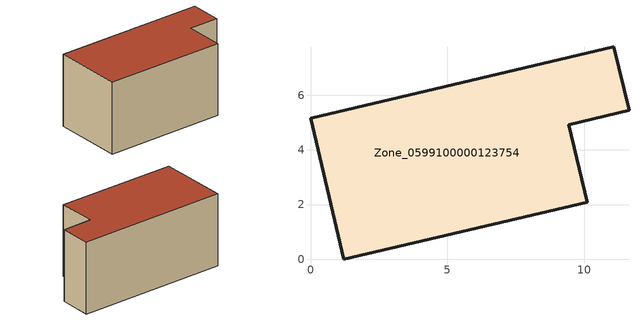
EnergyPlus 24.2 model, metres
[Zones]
Zone_0599100000123754
 floor ground (C_G): 1.22,0 0,5.15 11.08,7.77 11.64,5.45 9.44,4.92 10.11,2.08 z0
 wall outside (C_F): 11.64,5.45 11.08,7.77 0,5.15 1.22,0 10.11,2.08 9.44,4.92 11.64,5.45 z0:5.47
 roof outside (C_R): 10.11,2.08 9.44,4.92 11.64,5.45 11.08,7.77 0,5.15 1.22,0 z5.47
[BUILDING]
Pand.0599100000123754: North Axis=0; Terrain=City; Loads Convergence Tolerance Value=0.04; Temperature Convergence Tolerance Value=0.4; Solar Distribution=FullExterior; Maximum Number of Warmup Days=25; Minimum Number of Warmup Days=1
[Site:Location]
Rotterdam.The.Hague.AP_ZH_NLD Design_Conditions: Latitude=51.96; Longitude=4.45; Time Zone=1; Elevation=-4.5
[SITE:GROUNDTEMPERATURE:BUILDINGSURFACE]
18, 18, 18, 18, 18, 18, 18, 18, 18, 18, 18, 18
[MATERIAL] Thermal Absorptance=0.9; Solar Absorptance=0.7; Visible Absorptance=0.7
Name | Roughness | Thickness | Conductivity | Density | Specific Heat
G.TC.1975-1991 | MediumSmooth | 0.15 | 0.288461 | 540 | 1210
F.TC.1975-1991 | Rough | 0.3 | 0.230769 | 1920 | 840
R.TC.1975-1991 | MediumRough | 0.2 | 0.153846 | 1500 | 1000
[CONSTRUCTION]
C_G: G.TC.1975-1991
C_F: F.TC.1975-1991
C_R: R.TC.1975-1991
[ZONE]
Zone_0599100000123754: Type=1; Multiplier=1; Ceiling Height=Autocalculate; Volume=Autocalculate; Floor Area=autocalculate; Part of Total Floor Area=Yes
[ZONEINFILTRATION:DESIGNFLOWRATE]
Infil_Zone_0599100000123754: Zone or ZoneList or Space or SpaceList=Zone_0599100000123754; Schedule=AlwaysOn; Design Flow Rate Calculation Method=Flow/Area; Flow Rate per Floor Area=0.003; Constant Term Coefficient=1; Temperature Term Coefficient=0; Velocity Term Coefficient=0; Velocity Squared Term Coefficient=0
[HVACTEMPLATE:ZONE:IDEALLOADSAIRSYSTEM]
Zone_0599100000123754: Maximum Heating Supply Air Temperature=50; Minimum Cooling Supply Air Temperature=13; Maximum Heating Supply Air Humidity Ratio=0.0156; Minimum Cooling Supply Air Humidity Ratio=0.0077; Heating Limit=NoLimit; Cooling Limit=NoLimit; Dehumidification Control Type=ConstantSensibleHeatRatio; Cooling Sensible Heat Ratio=0.7; Dehumidification Setpoint=60; Humidification Control Type=None; Humidification Setpoint=30; Outdoor Air Method=None; Outdoor Air Flow Rate per Person=0.00944; Outdoor Air Flow Rate per Zone Floor Area=0; Outdoor Air Flow Rate per Zone=0; Demand Controlled Ventilation Type=None; Outdoor Air Economizer Type=NoEconomizer; Heat Recovery Type=None; Sensible Heat Recovery Effectiveness=0.7; Latent Heat Recovery Effectiveness=0.65
[ZONECONTROL:THERMOSTAT]
ThermostatControl_Zone_0599100000123754: Zone or ZoneList=Zone_0599100000123754; Control Type Schedule=DualSetpointControlType; Control 1=Thermostat_Zone_0599100000123754; Temperature Difference Between Cutout And Setpoint=0
[THERMOSTATSETPOINT:DUALSETPOINT]
Thermostat_Zone_0599100000123754: Heating Setpoint Temperature Schedule=HeatingSetpoint_Zone_0599100000123754; Cooling Setpoint Temperature Schedule=CoolingSetpoint_Zone_0599100000123754
[SCHEDULE:COMPACT]
HeatingSetpoint_Zone_0599100000123754: Through: 12/31, For: AllDays, Until: 24:00, 21
CoolingSetpoint_Zone_0599100000123754: Through: 12/31, For: AllDays, Until: 24:00, 24
DualSetpointControlType: Through: 12/31, For: AllDays, Until: 24:00, 4
AlwaysOn: Through: 12/31, For: AllDays, Until: 24:00, 1
